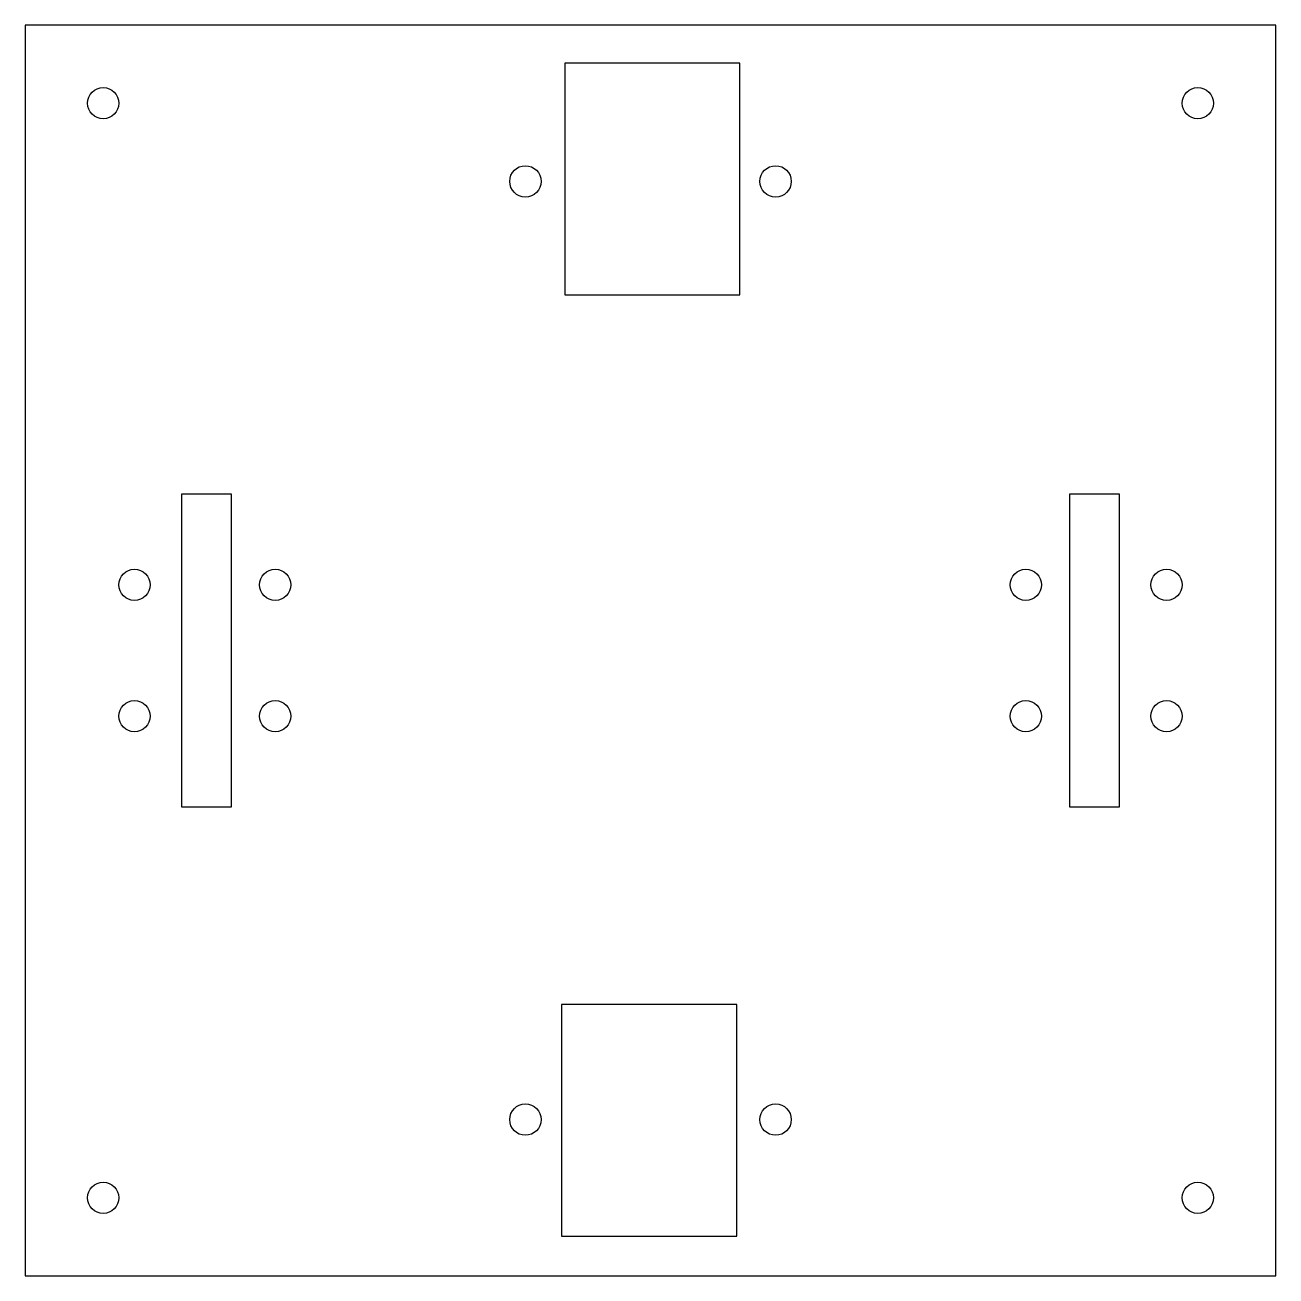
# Model space of a CAD drawing. Header units: millimetres. Extents: x -200 to 200, y -200 to 200.
import ezdxf

# ---------------------------------------------------------------- set-up
doc = ezdxf.new("R2010")
doc.units = ezdxf.units.MM

msp = doc.modelspace()

# ---------------------------------------------------------------- linework, layer by layer
at = {"color": 7, "linetype": 'Continuous', "lineweight": 25}
for p, q in [((200, 200), (-200, 200)), ((-200, 200), (-200, -200)), ((200, -200), (200, 200)), ((-27.39, 187.77), (-27.39, 113.77)), ((28.61, 187.77), (-27.39, 187.77)), ((28.61, 113.77), (28.61, 187.77)), ((-27.39, 113.77), (28.61, 113.77)), ((-149.99, 50.01), (-149.99, -49.99)), ((-133.99, 50.01), (-149.99, 50.01)), ((-133.99, -49.99), (-133.99, 50.01)), ((134, 50.01), (134, -49.99)), ((150, 50.01), (134, 50.01)), ((150, -49.99), (150, 50.01)), ((-149.99, -49.99), (-133.99, -49.99)), ((134, -49.99), (150, -49.99)), ((-28.43, -113.24), (-28.43, -187.24)), ((27.57, -113.24), (-28.43, -113.24)), ((27.57, -187.24), (27.57, -113.24)), ((-28.43, -187.24), (27.57, -187.24)), ((-200, -200), (200, -200))]:
    msp.add_line(p, q, dxfattribs=at)
for centre in [(-175, 175), (175, 175), (-40, 150), (40, 150), (-165, 21), (-120, 21), (120, 21), (165, 21), (-165, -21), (-120, -21), (120, -21), (165, -21), (-40, -150), (40, -150), (-175, -175), (175, -175)]:
    msp.add_circle(centre, 5, dxfattribs=at)

doc.saveas('drawing.dxf')
